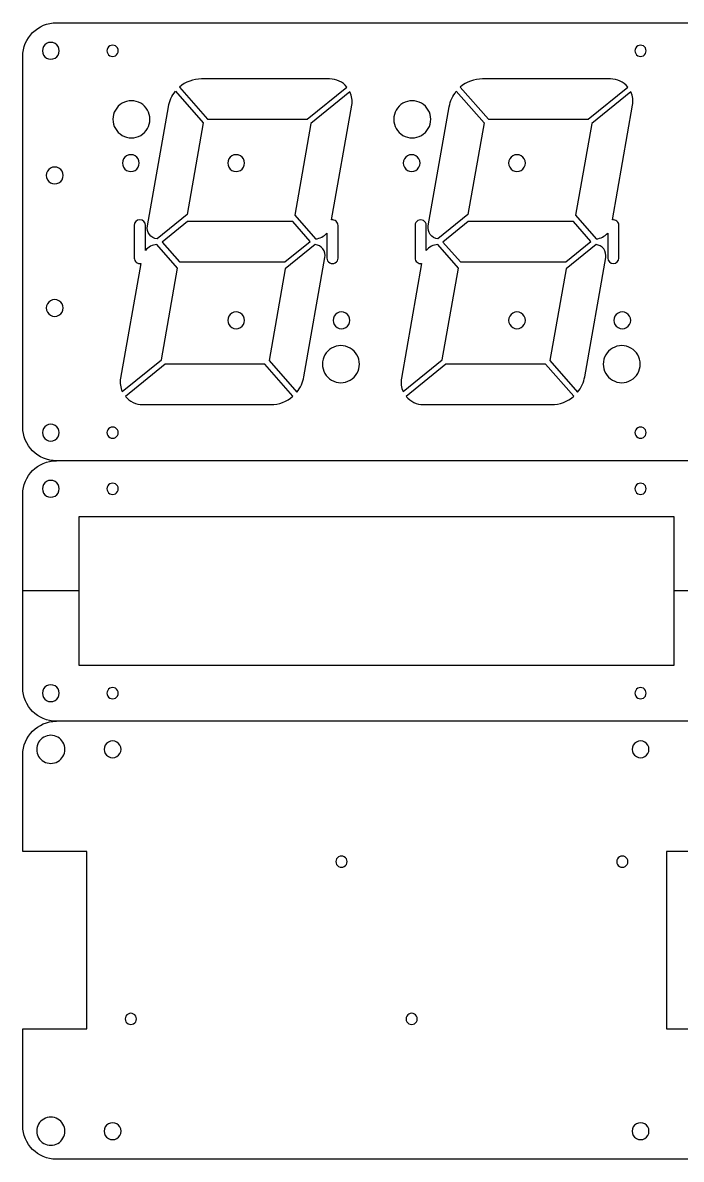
# Model space of a CAD drawing. Extents: x 0 to 528, y 0 to 405.
# Drawn here: x 50.1 to 167.4, y 0.1 to 202.5 of the extents above; entities that cross this region are included whole.
import ezdxf

# ---------------------------------------------------------------- set-up
doc = ezdxf.new("R2010")
doc.units = 0
doc.layers.add('Capa_1', color=7, linetype='CONTINUOUS')

msp = doc.modelspace()

# ---------------------------------------------------------------- linework, layer by layer
at = {"layer": 'Capa_1', "color": 7}
for points in [[(56.100759, 202.532149), (170.100564, 202.532149)], [(50.100769, 130.532273), (50.100769, 196.53215)], [(104.747142, 192.53216), (81.948793, 192.53216)], [(154.747059, 192.53216), (131.948705, 192.53216)], [(77.297498, 190.322337), (82.235199, 184.701195), (79.353471, 168.358097), (74.027973, 164.03222)], [(77.994176, 191.044463), (83.011966, 185.332172), (100.749771, 185.332172), (107.82873, 191.082405)], [(127.297409, 190.322337), (132.23511, 184.701195), (129.353382, 168.358097), (124.027885, 164.03222)], [(127.994088, 191.044463), (133.011878, 185.332172), (150.74968, 185.332172), (157.828629, 191.082405)], [(108.367948, 190.232062), (101.410217, 184.580307), (98.528489, 168.237209), (102.222246, 164.03222)], [(158.367849, 190.232062), (151.410129, 184.580307), (148.528401, 168.237209), (152.222158, 164.03222)], [(72.300197, 166.364835), (76.039957, 187.574062)], [(105.085937, 167.418537), (108.686365, 187.83756)], [(122.300109, 166.364835), (126.039868, 187.574062)], [(155.085857, 167.418537), (158.686274, 187.83756)], [(69.950736, 166.432198), (69.950736, 160.632224)], [(71.950731, 161.991439), (71.950731, 166.432198)], [(106.250671, 160.632224), (106.250671, 166.432198)], [(119.950645, 166.432198), (119.950645, 160.632224)], [(121.950642, 161.991439), (121.950642, 166.432198)], [(156.250577, 160.632224), (156.250577, 166.432198)], [(104.250673, 165.072957), (104.250673, 160.632224)], [(154.250595, 165.072957), (154.250595, 160.632224)], [(67.833456, 136.832334), (74.791186, 142.484115), (77.672914, 158.827187), (73.979158, 163.032203)], [(102.173433, 163.032203), (96.847933, 158.706299), (93.966205, 142.363201), (98.903906, 136.742085)], [(117.833368, 136.832334), (124.791098, 142.484115), (127.672826, 158.827187), (123.979069, 163.032203)], [(152.173342, 163.032203), (146.847845, 158.706299), (143.966117, 142.363201), (148.903818, 136.742085)], [(100.161447, 139.49036), (103.901207, 160.699587)], [(150.161359, 139.49036), (153.901108, 160.699587)], [(71.115466, 159.645886), (67.515041, 139.226836)], [(121.115378, 159.645886), (117.51495, 139.226836)], [(98.207227, 136.019959), (93.189437, 141.73225), (75.451635, 141.73225), (68.372673, 135.982018)], [(148.207139, 136.019959), (143.189349, 141.73225), (125.451547, 141.73225), (118.372585, 135.982018)], [(71.454265, 134.532263), (94.252611, 134.532263)], [(121.454174, 134.532263), (144.252522, 134.532263)], [(170.100564, 124.532274), (56.100759, 124.532274)]]:
    msp.add_lwpolyline(points, dxfattribs=at)
for points in [[(56.600757, 197.532141)], [(67.100739, 197.532141)], [(161.100566, 197.532141)], [(77.994176, 191.044463)], [(127.994088, 191.044463)], [(72.750729, 185.332172)], [(122.75064, 185.332172)], [(70.850733, 177.53219)], [(89.600699, 177.53219)], [(120.850644, 177.53219)], [(139.60061, 177.53219)], [(57.300756, 175.332184)], [(78.033271, 159.932218), (96.771072, 159.932218), (101.277339, 163.592642), (98.168135, 167.132205), (79.430332, 167.132205), (74.924065, 163.471754)], [(128.03318, 159.932218), (146.770983, 159.932218), (151.27725, 163.592642), (148.168047, 167.132205), (129.430244, 167.132205), (124.923977, 163.471754)], [(104.250673, 165.072957)], [(154.250595, 165.072957)], [(71.950731, 161.991439)], [(121.950642, 161.991439)], [(57.300756, 151.732239)], [(89.600699, 149.532232)], [(108.350668, 149.532232)], [(139.60061, 149.532232)], [(158.350571, 149.532232)], [(110.050663, 141.73225)], [(160.050569, 141.73225)], [(100.161447, 139.49036)], [(150.161359, 139.49036)], [(98.207227, 136.019959)], [(148.207139, 136.019959)], [(56.600757, 129.532255)], [(67.100739, 129.532255)], [(161.100566, 129.532255)]]:
    msp.add_lwpolyline(points, close=True, dxfattribs=at)
at = {"layer": 'Capa_1', "color": 1}
for points in [[(56.600648, 119.532638)], [(67.100642, 119.532638)], [(161.100586, 119.532638)], [(56.600648, 83.132647)], [(67.100642, 83.132647)], [(161.100586, 83.132647)]]:
    msp.add_lwpolyline(points, close=True, dxfattribs=at)
for points in [[(176.100579, 118.532649), (176.100579, 101.332647), (166.100604, 101.332647), (166.100604, 114.532651), (60.100647, 114.532651), (60.100647, 101.332647), (50.100651, 101.332647), (50.100651, 118.532649)], [(50.100651, 84.132666), (50.100651, 101.332667)], [(60.100647, 101.332667), (60.100647, 88.132664), (166.100604, 88.132664), (166.100604, 101.332667)], [(170.100592, 78.132659), (56.100649, 78.132659)]]:
    msp.add_lwpolyline(points, dxfattribs=at)
at = {"layer": 'Capa_1', "color": 5}
for points in [[(57.601318, 73.132206)], [(67.601307, 73.132206)], [(161.60114, 73.132206)], [(107.851234, 53.132255)], [(157.851146, 53.132255)], [(70.351302, 25.132297)], [(120.351211, 25.132297)], [(57.601318, 5.13232)], [(67.601307, 5.13232)], [(161.60114, 5.13232)]]:
    msp.add_lwpolyline(points, close=True, dxfattribs=at)
for points in [[(50.101347, 6.132337), (50.101347, 23.332313), (61.501323, 23.332313), (61.501323, 54.932238), (50.101347, 54.932238), (50.101347, 72.132215)], [(176.101114, 72.132215), (176.101114, 54.932238), (164.701133, 54.932238), (164.701133, 23.332313), (176.101114, 23.332313), (176.101114, 6.132337)], [(170.101123, 0.132339), (56.101319, 0.132339)]]:
    msp.add_lwpolyline(points, dxfattribs=at)
at = {"layer": 'Capa_1', "color": 7}
for points in [[(51.858122, 200.77479), (52.983339, 201.900008), (54.509461, 202.532149), (56.100759, 202.532149)], [(50.100769, 196.53215), (50.100766, 198.123448), (50.732905, 199.649571), (51.858122, 200.77479)], [(54.350447, 198.832086), (53.886186, 198.563895), (53.600373, 198.068298), (53.600763, 197.532141)], [(55.851074, 198.832086), (55.386813, 199.100277), (54.814708, 199.100277), (54.350447, 198.832086)], [(56.600757, 197.532141), (56.601147, 198.068298), (56.315335, 198.563895), (55.851074, 198.832086)], [(65.600378, 198.399215), (65.290793, 198.220302), (65.100293, 197.889706), (65.100744, 197.532141)], [(66.601104, 198.399215), (66.291519, 198.578128), (65.909964, 198.578128), (65.600378, 198.399215)], [(67.100739, 197.532141), (67.101189, 197.889706), (66.91069, 198.220302), (66.601104, 198.399215)], [(159.599465, 198.401372), (159.289501, 198.221883), (159.099206, 197.89032), (159.100584, 197.532141)], [(160.601685, 198.401372), (160.291721, 198.580861), (159.90943, 198.580861), (159.599465, 198.401372)], [(161.100566, 197.532141), (161.101945, 197.89032), (160.91165, 198.221883), (160.601685, 198.401372)], [(53.600763, 197.532141), (53.600373, 196.995984), (53.886186, 196.500387), (54.350447, 196.232196)], [(55.851074, 196.232196), (56.315335, 196.500387), (56.601147, 196.995984), (56.600757, 197.532141)], [(65.100744, 197.532141), (65.100293, 197.174576), (65.290793, 196.84398), (65.600378, 196.665067)], [(65.600378, 196.665067), (65.909964, 196.486155), (66.291519, 196.486155), (66.601104, 196.665067)], [(66.601104, 196.665067), (66.91069, 196.84398), (67.101189, 197.174576), (67.100739, 197.532141)], [(159.100584, 197.532141), (159.099206, 197.173962), (159.289501, 196.842399), (159.599465, 196.66291)], [(159.599465, 196.66291), (159.90943, 196.483421), (160.291721, 196.483421), (160.601685, 196.66291)], [(160.601685, 196.66291), (160.91165, 196.842399), (161.101945, 197.173962), (161.100566, 197.532141)], [(54.350447, 196.232196), (54.814708, 195.964005), (55.386813, 195.964005), (55.851074, 196.232196)], [(81.948793, 192.53216), (80.493809, 192.532157), (79.088397, 192.003452), (77.994176, 191.044463)], [(107.82873, 191.082405), (107.068829, 192.000636), (105.93903, 192.532158), (104.747142, 192.53216)], [(131.948705, 192.53216), (130.493721, 192.532157), (129.088309, 192.003452), (127.994088, 191.044463)], [(157.828629, 191.082405), (157.068732, 192.000631), (155.938941, 192.532152), (154.747059, 192.53216)], [(76.039957, 187.574062), (76.217763, 188.582451), (76.650677, 189.528558), (77.297498, 190.322337)], [(126.039868, 187.574062), (126.217674, 188.582451), (126.650589, 189.528558), (127.297409, 190.322337)], [(71.101113, 188.191152), (70.079898, 188.780933), (68.821572, 188.780933), (67.800356, 188.191152)], [(108.686365, 187.83756), (108.829526, 188.649469), (108.718314, 189.485782), (108.367948, 190.232062)], [(121.101025, 188.191152), (120.079809, 188.780933), (118.821483, 188.780933), (117.800268, 188.191152)], [(158.686274, 187.83756), (158.829433, 188.64947), (158.718218, 189.485782), (158.367849, 190.232062)], [(67.800356, 188.191152), (66.779141, 187.601371), (66.150269, 186.511461), (66.150741, 185.332172)], [(72.750729, 185.332172), (72.751201, 186.511461), (72.122329, 187.601371), (71.101113, 188.191152)], [(117.800268, 188.191152), (116.779052, 187.601371), (116.15018, 186.511461), (116.150653, 185.332172)], [(122.75064, 185.332172), (122.751113, 186.511461), (122.122241, 187.601371), (121.101025, 188.191152)], [(66.150741, 185.332172), (66.150269, 184.152883), (66.779141, 183.062973), (67.800356, 182.473192)], [(71.101113, 182.473192), (72.122329, 183.062973), (72.751201, 184.152883), (72.750729, 185.332172)], [(116.150653, 185.332172), (116.15018, 184.152883), (116.779052, 183.062973), (117.800268, 182.473192)], [(121.101025, 182.473192), (122.122241, 183.062973), (122.751113, 184.152883), (122.75064, 185.332172)], [(67.800356, 182.473192), (68.821572, 181.883412), (70.079898, 181.883412), (71.101113, 182.473192)], [(117.800268, 182.473192), (118.821483, 181.883412), (120.079809, 181.883412), (121.101025, 182.473192)], [(68.60048, 178.831968), (68.136248, 178.563822), (67.85042, 178.0683), (67.850739, 177.53219)], [(70.100991, 178.831968), (69.63676, 179.100115), (69.064711, 179.100115), (68.60048, 178.831968)], [(70.850733, 177.53219), (70.851051, 178.0683), (70.565223, 178.563822), (70.100991, 178.831968)], [(87.350388, 178.832135), (86.886127, 178.563944), (86.600315, 178.068347), (86.600705, 177.53219)], [(88.851016, 178.832135), (88.386755, 179.100327), (87.814649, 179.100327), (87.350388, 178.832135)], [(89.600699, 177.53219), (89.601089, 178.068347), (89.315276, 178.563944), (88.851016, 178.832135)], [(118.600392, 178.831968), (118.13616, 178.563822), (117.850332, 178.0683), (117.85065, 177.53219)], [(120.100903, 178.831968), (119.636672, 179.100115), (119.064623, 179.100115), (118.600392, 178.831968)], [(120.850644, 177.53219), (120.850963, 178.0683), (120.565135, 178.563822), (120.100903, 178.831968)], [(137.3503, 178.832135), (136.886039, 178.563944), (136.600227, 178.068347), (136.600617, 177.53219)], [(138.850927, 178.832135), (138.386666, 179.100327), (137.814561, 179.100327), (137.3503, 178.832135)], [(139.60061, 177.53219), (139.601001, 178.068347), (139.315188, 178.563944), (138.850927, 178.832135)], [(55.050446, 176.632129), (54.586185, 176.363938), (54.300372, 175.868341), (54.300762, 175.332184)], [(56.551073, 176.632129), (56.086812, 176.90032), (55.514707, 176.90032), (55.050446, 176.632129)], [(57.300756, 175.332184), (57.301146, 175.868341), (57.015334, 176.363938), (56.551073, 176.632129)], [(67.850739, 177.53219), (67.85042, 176.996081), (68.136248, 176.500559), (68.60048, 176.232412)], [(68.60048, 176.232412), (69.064711, 175.964265), (69.63676, 175.964265), (70.100991, 176.232412)], [(70.100991, 176.232412), (70.565223, 176.500559), (70.851051, 176.996081), (70.850733, 177.53219)], [(86.600705, 177.53219), (86.600315, 176.996033), (86.886127, 176.500436), (87.350388, 176.232245)], [(87.350388, 176.232245), (87.814649, 175.964054), (88.386755, 175.964054), (88.851016, 176.232245)], [(88.851016, 176.232245), (89.315276, 176.500436), (89.601089, 176.996033), (89.600699, 177.53219)], [(117.85065, 177.53219), (117.850332, 176.996081), (118.13616, 176.500559), (118.600392, 176.232412)], [(118.600392, 176.232412), (119.064623, 175.964265), (119.636672, 175.964265), (120.100903, 176.232412)], [(120.100903, 176.232412), (120.565135, 176.500559), (120.850963, 176.996081), (120.850644, 177.53219)], [(136.600617, 177.53219), (136.600227, 176.996033), (136.886039, 176.500436), (137.3503, 176.232245)], [(137.3503, 176.232245), (137.814561, 175.964054), (138.386666, 175.964054), (138.850927, 176.232245)], [(138.850927, 176.232245), (139.315188, 176.500436), (139.601001, 176.996033), (139.60061, 177.53219)], [(54.300762, 175.332184), (54.300372, 174.796026), (54.586185, 174.30043), (55.050446, 174.032239)], [(56.551073, 174.032239), (57.015334, 174.30043), (57.301146, 174.796026), (57.300756, 175.332184)], [(55.050446, 174.032239), (55.514707, 173.764047), (56.086812, 173.764047), (56.551073, 174.032239)], [(70.950733, 167.430937), (70.398941, 167.430937), (69.951431, 166.98399), (69.950736, 166.432198)], [(71.950731, 166.432198), (71.950035, 166.98399), (71.502525, 167.430937), (70.950733, 167.430937)], [(72.662669, 164.827127), (72.33594, 165.268234), (72.204876, 165.824242), (72.300197, 166.364835)], [(105.896917, 167.195329), (105.672548, 167.385333), (105.375932, 167.466971), (105.085937, 167.418537)], [(106.250671, 166.432198), (106.250672, 166.72621), (106.121286, 167.005325), (105.896917, 167.195329)], [(120.450644, 167.298223), (120.141243, 167.11959), (119.950645, 166.789463), (119.950645, 166.432198)], [(121.450643, 167.298223), (121.141242, 167.476855), (120.760045, 167.476855), (120.450644, 167.298223)], [(121.950642, 166.432198), (121.950642, 166.789463), (121.760044, 167.11959), (121.450643, 167.298223)], [(122.662581, 164.827127), (122.335852, 165.268234), (122.204788, 165.824242), (122.300109, 166.364835)], [(155.896828, 167.195323), (155.672462, 167.385326), (155.37585, 167.466967), (155.085857, 167.418537)], [(156.250577, 166.432198), (156.250577, 166.726207), (156.121194, 167.005319), (155.896828, 167.195323)], [(74.027973, 164.03222), (73.483069, 164.098596), (72.989398, 164.386021), (72.662669, 164.827127)], [(102.222246, 164.03222), (103.008998, 164.09869), (103.737828, 164.472635), (104.250673, 165.072957)], [(124.027885, 164.03222), (123.48298, 164.098596), (122.98931, 164.386021), (122.662581, 164.827127)], [(152.222158, 164.03222), (153.008913, 164.098687), (153.737748, 164.472632), (154.250595, 165.072957)], [(73.979158, 163.032203), (73.192402, 162.965726), (72.463571, 162.591771), (71.950731, 161.991439)], [(103.538736, 162.237295), (103.212007, 162.678401), (102.718337, 162.965826), (102.173433, 163.032203)], [(103.901207, 160.699587), (103.996527, 161.24018), (103.865464, 161.796188), (103.538736, 162.237295)], [(123.979069, 163.032203), (123.192314, 162.965726), (122.463483, 162.591771), (121.950642, 161.991439)], [(153.538639, 162.237292), (153.211913, 162.678398), (152.718245, 162.965824), (152.173342, 163.032203)], [(153.901108, 160.699587), (153.996429, 161.240179), (153.865366, 161.796186), (153.538639, 162.237292)], [(69.950736, 160.632224), (69.950735, 160.338213), (70.08012, 160.059099), (70.304488, 159.869095)], [(104.250673, 160.632224), (104.250673, 160.274959), (104.441272, 159.944833), (104.750673, 159.7662)], [(105.750671, 159.7662), (106.060072, 159.944833), (106.250671, 160.274959), (106.250671, 160.632224)], [(119.950645, 160.632224), (119.950644, 160.338212), (120.080029, 160.059098), (120.304398, 159.869094)], [(154.250595, 160.632224), (154.252715, 160.081447), (154.699805, 159.636075), (155.250586, 159.636075)], [(155.250586, 159.636075), (155.801367, 159.636075), (156.248457, 160.081447), (156.250577, 160.632224)], [(70.304488, 159.869095), (70.528857, 159.679091), (70.825472, 159.597453), (71.115466, 159.645886)], [(104.750673, 159.7662), (105.060073, 159.587567), (105.441271, 159.587567), (105.750671, 159.7662)], [(120.304398, 159.869094), (120.528767, 159.67909), (120.825383, 159.597452), (121.115378, 159.645886)], [(55.050446, 153.032184), (54.586185, 152.763993), (54.300372, 152.268396), (54.300762, 151.732239)], [(56.551073, 153.032184), (56.086812, 153.300375), (55.514707, 153.300375), (55.050446, 153.032184)], [(57.300756, 151.732239), (57.301146, 152.268396), (57.015334, 152.763993), (56.551073, 153.032184)], [(54.300762, 151.732239), (54.300372, 151.196082), (54.586185, 150.700485), (55.050446, 150.432294)], [(55.050446, 150.432294), (55.514707, 150.164103), (56.086812, 150.164103), (56.551073, 150.432294)], [(56.551073, 150.432294), (57.015334, 150.700485), (57.301146, 151.196082), (57.300756, 151.732239)], [(87.350388, 150.832178), (86.886127, 150.563986), (86.600315, 150.06839), (86.600705, 149.532232)], [(88.851016, 150.832178), (88.386755, 151.100369), (87.814649, 151.100369), (87.350388, 150.832178)], [(89.600699, 149.532232), (89.601089, 150.06839), (89.315276, 150.563986), (88.851016, 150.832178)], [(106.10067, 150.831269), (105.636569, 150.56332), (105.350671, 150.06813), (105.350671, 149.532232)], [(107.600669, 150.831269), (107.136567, 151.099218), (106.564771, 151.099218), (106.10067, 150.831269)], [(108.350668, 149.532232), (108.350668, 150.06813), (108.06477, 150.56332), (107.600669, 150.831269)], [(137.3503, 150.832178), (136.886039, 150.563986), (136.600227, 150.06839), (136.600617, 149.532232)], [(138.850927, 150.832178), (138.386666, 151.100369), (137.814561, 151.100369), (137.3503, 150.832178)], [(139.60061, 149.532232), (139.601001, 150.06839), (139.315188, 150.563986), (138.850927, 150.832178)], [(156.100572, 150.83127), (155.63647, 150.563321), (155.350572, 150.068131), (155.350572, 149.532232)], [(157.600572, 150.83127), (157.13647, 151.099219), (156.564673, 151.099219), (156.100572, 150.83127)], [(158.350571, 149.532232), (158.350571, 150.068131), (158.064673, 150.563321), (157.600572, 150.83127)], [(86.600705, 149.532232), (86.600315, 148.996075), (86.886127, 148.500479), (87.350388, 148.232287)], [(87.350388, 148.232287), (87.814649, 147.964096), (88.386755, 147.964096), (88.851016, 148.232287)], [(88.851016, 148.232287), (89.315276, 148.500479), (89.601089, 148.996075), (89.600699, 149.532232)], [(105.350671, 149.532232), (105.350671, 148.996335), (105.636569, 148.501145), (106.10067, 148.233196)], [(106.10067, 148.233196), (106.564771, 147.965247), (107.136567, 147.965247), (107.600669, 148.233196)], [(107.600669, 148.233196), (108.06477, 148.501145), (108.350668, 148.996335), (108.350668, 149.532232)], [(136.600617, 149.532232), (136.600227, 148.996075), (136.886039, 148.500479), (137.3503, 148.232287)], [(137.3503, 148.232287), (137.814561, 147.964096), (138.386666, 147.964096), (138.850927, 148.232287)], [(138.850927, 148.232287), (139.315188, 148.500479), (139.601001, 148.996075), (139.60061, 149.532232)], [(155.350572, 149.532232), (155.350572, 148.996334), (155.63647, 148.501144), (156.100572, 148.233194)], [(156.100572, 148.233194), (156.564673, 147.965245), (157.13647, 147.965245), (157.600572, 148.233194)], [(157.600572, 148.233194), (158.064673, 148.501144), (158.350571, 148.996334), (158.350571, 149.532232)], [(105.10029, 144.59123), (104.079075, 144.001449), (103.450203, 142.911539), (103.450675, 141.73225)], [(108.401048, 144.59123), (107.379832, 145.181011), (106.121506, 145.181011), (105.10029, 144.59123)], [(110.050663, 141.73225), (110.051135, 142.911539), (109.422263, 144.001449), (108.401048, 144.59123)], [(155.100574, 144.590131), (154.079552, 144.000644), (153.450576, 142.911226), (153.450576, 141.73225)], [(158.400571, 144.590131), (157.379548, 145.179619), (156.121597, 145.179619), (155.100574, 144.590131)], [(160.050569, 141.73225), (160.050569, 142.911226), (159.421593, 144.000644), (158.400571, 144.590131)], [(103.450675, 141.73225), (103.450203, 140.552961), (104.079075, 139.463051), (105.10029, 138.87327)], [(108.401048, 138.87327), (109.422263, 139.463051), (110.051135, 140.552961), (110.050663, 141.73225)], [(153.450576, 141.73225), (153.450576, 140.553275), (154.079552, 139.463857), (155.100574, 138.874369)], [(158.400571, 138.874369), (159.421593, 139.463857), (160.050569, 140.553275), (160.050569, 141.73225)], [(67.515041, 139.226836), (67.371879, 138.414927), (67.48309, 137.578615), (67.833456, 136.832334)], [(98.903906, 136.742085), (99.550726, 137.535865), (99.983641, 138.481972), (100.161447, 139.49036)], [(105.10029, 138.87327), (106.121506, 138.283489), (107.379832, 138.283489), (108.401048, 138.87327)], [(117.51495, 139.226836), (117.371789, 138.414927), (117.483001, 137.578615), (117.833368, 136.832334)], [(148.903818, 136.742085), (149.550638, 137.535865), (149.983553, 138.481972), (150.161359, 139.49036)], [(155.100574, 138.874369), (156.121597, 138.284882), (157.379548, 138.284882), (158.400571, 138.874369)], [(68.372673, 135.982018), (69.132575, 135.063786), (70.262375, 134.532264), (71.454265, 134.532263)], [(94.252611, 134.532263), (95.707594, 134.532265), (97.113007, 135.060971), (98.207227, 136.019959)], [(118.372585, 135.982018), (119.132486, 135.063787), (120.262285, 134.532265), (121.454174, 134.532263)], [(144.252522, 134.532263), (145.707506, 134.532265), (147.112918, 135.060971), (148.207139, 136.019959)], [(51.858122, 126.289633), (50.732905, 127.414851), (50.100766, 128.940975), (50.100769, 130.532273)], [(54.350447, 130.8322), (53.886186, 130.564009), (53.600373, 130.068412), (53.600763, 129.532255)], [(55.851074, 130.8322), (55.386813, 131.100391), (54.814708, 131.100391), (54.350447, 130.8322)], [(56.600757, 129.532255), (56.601147, 130.068412), (56.315335, 130.564009), (55.851074, 130.8322)], [(65.600378, 130.399329), (65.290793, 130.220416), (65.100293, 129.88982), (65.100744, 129.532255)], [(66.601104, 130.399329), (66.291519, 130.578242), (65.909964, 130.578242), (65.600378, 130.399329)], [(67.100739, 129.532255), (67.101189, 129.88982), (66.91069, 130.220416), (66.601104, 130.399329)], [(159.599465, 130.401486), (159.289501, 130.221997), (159.099206, 129.890434), (159.100584, 129.532255)], [(160.601685, 130.401486), (160.291721, 130.580975), (159.90943, 130.580975), (159.599465, 130.401486)], [(161.100566, 129.532255), (161.101945, 129.890434), (160.91165, 130.221997), (160.601685, 130.401486)], [(53.600763, 129.532255), (53.600373, 128.996098), (53.886186, 128.500501), (54.350447, 128.23231)], [(54.350447, 128.23231), (54.814708, 127.964119), (55.386813, 127.964119), (55.851074, 128.23231)], [(55.851074, 128.23231), (56.315335, 128.500501), (56.601147, 128.996098), (56.600757, 129.532255)], [(65.100744, 129.532255), (65.100293, 129.17469), (65.290793, 128.844094), (65.600378, 128.665181)], [(65.600378, 128.665181), (65.909964, 128.486269), (66.291519, 128.486269), (66.601104, 128.665181)], [(66.601104, 128.665181), (66.91069, 128.844094), (67.101189, 129.17469), (67.100739, 129.532255)], [(159.100584, 129.532255), (159.099206, 129.174076), (159.289501, 128.842513), (159.599465, 128.663024)], [(159.599465, 128.663024), (159.90943, 128.483535), (160.291721, 128.483535), (160.601685, 128.663024)], [(160.601685, 128.663024), (160.91165, 128.842513), (161.101945, 129.174076), (161.100566, 129.532255)], [(56.100759, 124.532274), (54.509461, 124.532274), (52.983339, 125.164415), (51.858122, 126.289633)]]:
    msp.add_open_spline(points, degree=3, dxfattribs=at)
at = {"layer": 'Capa_1', "color": 1}
for points in [[(50.100651, 118.532649), (50.100651, 121.846357), (52.786942, 124.532645), (56.100649, 124.532645)], [(54.350296, 120.832696), (53.886015, 120.564475), (53.600212, 120.068828), (53.60065, 119.532638)], [(53.60065, 119.532638), (53.600212, 118.996448), (53.886015, 118.500801), (54.350296, 118.23258)], [(55.851002, 120.832696), (55.386721, 121.100917), (54.814577, 121.100917), (54.350296, 120.832696)], [(56.600648, 119.532638), (56.601085, 120.068828), (56.315283, 120.564475), (55.851002, 120.832696)], [(55.851002, 118.23258), (56.315283, 118.500801), (56.601085, 118.996448), (56.600648, 119.532638)], [(65.600327, 120.399576), (65.290766, 120.2207), (65.100253, 119.890164), (65.100644, 119.532638)], [(65.100644, 119.532638), (65.100253, 119.175112), (65.290766, 118.844576), (65.600327, 118.6657)], [(66.600959, 120.399576), (66.291398, 120.578452), (65.909889, 120.578452), (65.600327, 120.399576)], [(67.100642, 119.532638), (67.101034, 119.890164), (66.910521, 120.2207), (66.600959, 120.399576)], [(66.600959, 118.6657), (66.910521, 118.844576), (67.101034, 119.175112), (67.100642, 119.532638)], [(159.59967, 120.401324), (159.289801, 120.221981), (159.099454, 119.890662), (159.100597, 119.532638)], [(159.100597, 119.532638), (159.099454, 119.174614), (159.289801, 118.843295), (159.59967, 118.663952)], [(160.601513, 120.401324), (160.291644, 120.580667), (159.909539, 120.580667), (159.59967, 120.401324)], [(161.100586, 119.532638), (161.10173, 119.890662), (160.911382, 120.221981), (160.601513, 120.401324)], [(160.601513, 118.663952), (160.911382, 118.843295), (161.10173, 119.174614), (161.100586, 119.532638)], [(54.350296, 118.23258), (54.814577, 117.964359), (55.386721, 117.964359), (55.851002, 118.23258)], [(65.600327, 118.6657), (65.909889, 118.486824), (66.291398, 118.486824), (66.600959, 118.6657)], [(159.59967, 118.663952), (159.909539, 118.484609), (160.291644, 118.484609), (160.601513, 118.663952)], [(56.100649, 78.132659), (52.786938, 78.132659), (50.100645, 80.818958), (50.100651, 84.132666)], [(54.350296, 84.432705), (53.886015, 84.164484), (53.600212, 83.668837), (53.60065, 83.132647)], [(53.60065, 83.132647), (53.600212, 82.596457), (53.886015, 82.10081), (54.350296, 81.832589)], [(55.851002, 84.432705), (55.386721, 84.700926), (54.814577, 84.700926), (54.350296, 84.432705)], [(56.600648, 83.132647), (56.601085, 83.668837), (56.315283, 84.164484), (55.851002, 84.432705)], [(55.851002, 81.832589), (56.315283, 82.10081), (56.601085, 82.596457), (56.600648, 83.132647)], [(65.600327, 83.999585), (65.290766, 83.820709), (65.100253, 83.490173), (65.100644, 83.132647)], [(65.100644, 83.132647), (65.100253, 82.775121), (65.290766, 82.444585), (65.600327, 82.265709)], [(66.600959, 83.999585), (66.291398, 84.178461), (65.909889, 84.178461), (65.600327, 83.999585)], [(67.100642, 83.132647), (67.101034, 83.490173), (66.910521, 83.820709), (66.600959, 83.999585)], [(66.600959, 82.265709), (66.910521, 82.444585), (67.101034, 82.775121), (67.100642, 83.132647)], [(159.59967, 84.001333), (159.289801, 83.82199), (159.099454, 83.490671), (159.100597, 83.132647)], [(159.100597, 83.132647), (159.099454, 82.774623), (159.289801, 82.443304), (159.59967, 82.263961)], [(160.601513, 84.001333), (160.291644, 84.180676), (159.909539, 84.180676), (159.59967, 84.001333)], [(161.100586, 83.132647), (161.10173, 83.490671), (160.911382, 83.82199), (160.601513, 84.001333)], [(160.601513, 82.263961), (160.911382, 82.443304), (161.10173, 82.774623), (161.100586, 83.132647)], [(54.350296, 81.832589), (54.814577, 81.564368), (55.386721, 81.564368), (55.851002, 81.832589)], [(65.600327, 82.265709), (65.909889, 82.086833), (66.291398, 82.086833), (66.600959, 82.265709)], [(159.59967, 82.263961), (159.909539, 82.084618), (160.291644, 82.084618), (160.601513, 82.263961)]]:
    msp.add_open_spline(points, degree=3, dxfattribs=at)
at = {"layer": 'Capa_1', "color": 5}
for points in [[(50.101347, 72.132215), (50.101347, 75.445903), (52.78763, 78.132213), (56.101319, 78.132213)], [(53.849883, 75.301443), (53.075647, 74.853747), (52.599544, 74.02656), (52.601337, 73.132206)], [(56.352773, 75.301443), (55.578536, 75.749139), (54.624119, 75.749139), (53.849883, 75.301443)], [(57.601318, 73.132206), (57.603112, 74.02656), (57.127009, 74.853747), (56.352773, 75.301443)], [(52.601337, 73.132206), (52.599544, 72.237851), (53.075647, 71.410664), (53.849883, 70.962968)], [(56.352773, 70.962968), (57.127009, 71.410664), (57.603112, 72.237851), (57.601318, 73.132206)], [(65.351308, 74.431243), (64.887206, 74.163294), (64.601308, 73.668104), (64.601308, 73.132206)], [(64.601308, 73.132206), (64.601308, 72.596307), (64.887206, 72.101117), (65.351308, 71.833168)], [(66.851307, 74.431243), (66.387206, 74.699192), (65.815409, 74.699192), (65.351308, 74.431243)], [(67.601307, 73.132206), (67.601307, 73.668104), (67.315409, 74.163294), (66.851307, 74.431243)], [(66.851307, 71.833168), (67.315409, 72.101117), (67.601307, 72.596307), (67.601307, 73.132206)], [(159.351142, 74.431242), (158.887041, 74.163293), (158.601143, 73.668103), (158.601143, 73.132206)], [(158.601143, 73.132206), (158.601143, 72.596308), (158.887041, 72.101118), (159.351142, 71.833169)], [(160.851141, 74.431242), (160.387039, 74.699191), (159.815243, 74.699191), (159.351142, 74.431242)], [(161.60114, 73.132206), (161.60114, 73.668103), (161.315242, 74.163293), (160.851141, 74.431242)], [(160.851141, 71.833169), (161.315242, 72.101118), (161.60114, 72.596308), (161.60114, 73.132206)], [(53.849883, 70.962968), (54.624119, 70.515272), (55.578536, 70.515272), (56.352773, 70.962968)], [(65.351308, 71.833168), (65.815409, 71.565219), (66.387206, 71.565219), (66.851307, 71.833168)], [(159.351142, 71.833169), (159.815243, 71.56522), (160.387039, 71.56522), (160.851141, 71.833169)], [(106.351236, 53.998279), (106.041835, 53.819647), (105.851237, 53.48952), (105.851237, 53.132255)], [(105.851237, 53.132255), (105.851237, 52.774989), (106.041835, 52.444863), (106.351236, 52.26623)], [(107.351235, 53.998279), (107.041834, 54.176912), (106.660637, 54.176912), (106.351236, 53.998279)], [(107.851234, 53.132255), (107.851234, 53.48952), (107.660636, 53.819647), (107.351235, 53.998279)], [(107.351235, 52.26623), (107.660636, 52.444863), (107.851234, 52.774989), (107.851234, 53.132255)], [(156.351148, 53.998279), (156.041747, 53.819647), (155.851148, 53.48952), (155.851148, 53.132255)], [(155.851148, 53.132255), (155.851148, 52.774989), (156.041747, 52.444863), (156.351148, 52.26623)], [(157.351146, 53.998279), (157.041746, 54.176912), (156.660548, 54.176912), (156.351148, 53.998279)], [(157.851146, 53.132255), (157.851146, 53.48952), (157.660547, 53.819647), (157.351146, 53.998279)], [(157.351146, 52.26623), (157.660547, 52.444863), (157.851146, 52.774989), (157.851146, 53.132255)], [(106.351236, 52.26623), (106.660637, 52.087598), (107.041834, 52.087598), (107.351235, 52.26623)], [(156.351148, 52.26623), (156.660548, 52.087598), (157.041746, 52.087598), (157.351146, 52.26623)], [(68.851296, 25.998326), (68.541893, 25.819692), (68.351294, 25.489564), (68.351294, 25.132297)], [(68.351294, 25.132297), (68.351294, 24.77503), (68.541893, 24.444902), (68.851296, 24.266268)], [(69.8513, 25.998326), (69.541897, 26.17696), (69.160698, 26.17696), (68.851296, 25.998326)], [(70.351302, 25.132297), (70.351302, 25.489564), (70.160702, 25.819692), (69.8513, 25.998326)], [(69.8513, 24.266268), (70.160702, 24.444902), (70.351302, 24.77503), (70.351302, 25.132297)], [(118.85085, 25.999371), (118.541265, 25.820458), (118.350765, 25.489862), (118.351216, 25.132297)], [(118.351216, 25.132297), (118.350765, 24.774732), (118.541265, 24.444136), (118.85085, 24.265223)], [(119.851576, 25.999371), (119.541991, 26.178283), (119.160436, 26.178283), (118.85085, 25.999371)], [(120.351211, 25.132297), (120.351661, 25.489862), (120.161162, 25.820458), (119.851576, 25.999371)], [(119.851576, 24.265223), (120.161162, 24.444136), (120.351661, 24.774732), (120.351211, 25.132297)], [(68.851296, 24.266268), (69.160698, 24.087634), (69.541897, 24.087634), (69.8513, 24.266268)], [(118.85085, 24.265223), (119.160436, 24.086311), (119.541991, 24.086311), (119.851576, 24.265223)], [(56.101319, 0.132339), (52.78763, 0.132339), (50.101347, 2.818648), (50.101347, 6.132337)], [(53.849883, 7.301557), (53.075647, 6.853861), (52.599544, 6.026674), (52.601337, 5.13232)], [(56.352773, 7.301557), (55.578536, 7.749253), (54.624119, 7.749253), (53.849883, 7.301557)], [(57.601318, 5.13232), (57.603112, 6.026674), (57.127009, 6.853861), (56.352773, 7.301557)], [(65.351308, 6.431357), (64.887206, 6.163408), (64.601308, 5.668218), (64.601308, 5.13232)], [(66.851307, 6.431357), (66.387206, 6.699307), (65.815409, 6.699307), (65.351308, 6.431357)], [(67.601307, 5.13232), (67.601307, 5.668218), (67.315409, 6.163408), (66.851307, 6.431357)], [(159.351142, 6.431356), (158.887041, 6.163407), (158.601143, 5.668217), (158.601143, 5.13232)], [(160.851141, 6.431356), (160.387039, 6.699305), (159.815243, 6.699305), (159.351142, 6.431356)], [(161.60114, 5.13232), (161.60114, 5.668217), (161.315242, 6.163407), (160.851141, 6.431356)], [(52.601337, 5.13232), (52.599544, 4.237965), (53.075647, 3.410778), (53.849883, 2.963082)], [(56.352773, 2.963082), (57.127009, 3.410778), (57.603112, 4.237965), (57.601318, 5.13232)], [(64.601308, 5.13232), (64.601308, 4.596421), (64.887206, 4.101231), (65.351308, 3.833282)], [(66.851307, 3.833282), (67.315409, 4.101231), (67.601307, 4.596421), (67.601307, 5.13232)], [(158.601143, 5.13232), (158.601143, 4.596422), (158.887041, 4.101232), (159.351142, 3.833283)], [(160.851141, 3.833283), (161.315242, 4.101232), (161.60114, 4.596422), (161.60114, 5.13232)], [(53.849883, 2.963082), (54.624119, 2.515387), (55.578536, 2.515387), (56.352773, 2.963082)], [(65.351308, 3.833282), (65.815409, 3.565333), (66.387206, 3.565333), (66.851307, 3.833282)], [(159.351142, 3.833283), (159.815243, 3.565334), (160.387039, 3.565334), (160.851141, 3.833283)]]:
    msp.add_open_spline(points, degree=3, dxfattribs=at)

doc.saveas('drawing.dxf')
